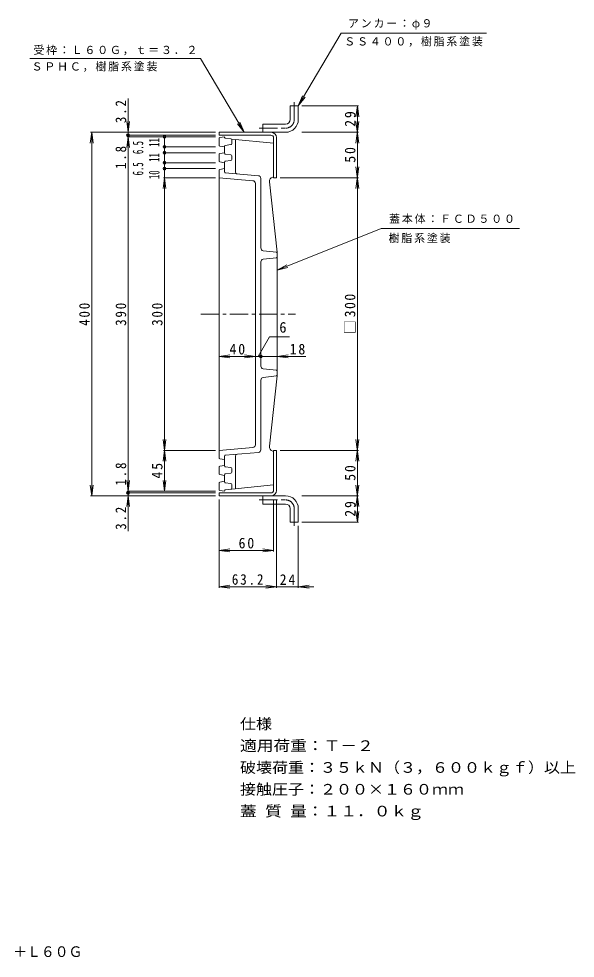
# Model space of a CAD drawing. Units: millimetres, scale not verified. Extents: x -510 to 698, y -550 to 484.
# Drawn here: x 86 to 698, y -550 to 484 of the extents above; entities that cross this region are included whole.
import ezdxf
from ezdxf.enums import TextEntityAlignment as Align

# ---------------------------------------------------------------- set-up
doc = ezdxf.new("R2010")
doc.units = ezdxf.units.MM
doc.header["$LTSCALE"] = 4
doc.header["$PDMODE"] = 32
doc.header["$PDSIZE"] = 3.2
doc.linetypes.add('CHAIN1', pattern=[8, 5, -1, 1, -1])
for name, color, linetype, lineweight in [('0-0_通り芯', 3, 'Continuous', 9), ('0-1_躯体', 2, 'Continuous', 9), ('0-E', 7, 'Continuous', 9), ('0-F', 7, 'Continuous', 9)]:
    doc.layers.add(name, color=color, linetype=linetype, lineweight=lineweight)
doc.layers.add('F-5_F-5ﾚｲﾔ', color=3, linetype='Continuous')
doc.styles.add('ＭＳ ゴシック', font='')
doc.styles.get('ＭＳ ゴシック').set_extended_font_data('MS Gothic')

msp = doc.modelspace()

# ---------------------------------------------------------------- linework, layer by layer
at = {"layer": '0-0_通り芯'}
for p, q in [((306.29, 352.001), (306.29, 344.695)), ((307.125, 352.987), (312.29, 353.848)), ((312.29, 353.848), (312.29, 353.231)), ((313.166, 352.238), (319.414, 351.457)), ((307.125, 343.709), (312.29, 342.848)), ((312.29, 343.465), (312.29, 335.731)), ((319.414, 345.238), (313.166, 344.457)), ((320.29, 351.348), (366.29, 346.848)), ((320.29, 350.465), (320.29, 346.231)), ((324.29, 315.128), (324.29, 350.822)), ((366.29, 346.848), (366.29, 309.847)), ((306.29, 334.501), (306.29, 327.195)), ((307.125, 335.487), (312.29, 336.348)), ((313.166, 334.738), (319.414, 333.957)), ((320.29, 332.965), (320.29, 328.731)), ((307.125, 326.209), (312.29, 325.348)), ((312.29, 325.965), (312.29, 315.262)), ((313.166, 326.957), (319.414, 327.738)), ((306.29, 317.001), (306.29, 0.695)), ((307.125, 317.987), (312.29, 318.848)), ((313.203, 314.266), (349.551, 311.085)), ((306.29, 308.848), (343.551, 305.587)), ((346.29, 302.599), (346.29, 15.097)), ((352.29, 308.097), (352.29, 231.533)), ((361.76, 304.241), (370.29, 226.848)), ((365.436, 309.619), (366.29, 309.847)), ((369.4, 226.947), (354.959, 228.551)), ((369.4, 220.749), (354.959, 219.144)), ((370.29, 90.848), (370.29, 226.848)), ((352.29, 101.533), (352.29, 216.163)), ((369.4, 96.947), (354.959, 98.551)), ((352.29, 9.599), (352.29, 86.163)), ((369.4, 90.749), (354.959, 89.144)), ((361.76, 13.454), (370.29, 90.848)), ((306.29, 8.848), (343.551, 12.108)), ((312.29, -8.269), (312.29, 2.434)), ((313.203, 3.43), (349.551, 6.61)), ((324.29, 2.567), (324.29, -33.126)), ((365.436, 8.077), (366.29, 7.848)), ((366.29, -29.152), (366.29, 7.848)), ((306.29, -16.805), (306.29, -9.499)), ((307.125, -0.291), (312.29, -1.152)), ((307.125, -8.513), (312.29, -7.652)), ((313.166, -9.262), (319.414, -10.043)), ((307.125, -17.791), (312.29, -18.652)), ((312.29, -25.769), (312.29, -18.035)), ((313.166, -17.043), (319.414, -16.262)), ((320.29, -15.269), (320.29, -11.035)), ((306.29, -34.305), (306.29, -26.999)), ((307.125, -26.013), (312.29, -25.152)), ((319.414, -27.543), (313.166, -26.762)), ((320.29, -32.769), (320.29, -28.535)), ((307.125, -35.291), (312.29, -36.152)), ((312.29, -36.152), (312.29, -35.535))]:
    msp.add_line(p, q, dxfattribs=at)
at = {"layer": '0-0_通り芯', "linetype": 'CHAIN1'}
msp.add_line((286.29, 158.848), (390.29, 158.848), dxfattribs=at)
at = {"layer": '0-0_通り芯'}
msp.add_lwpolyline([(313.166, -34.543), (320.29, -33.652), (366.29, -29.152)], dxfattribs=at)
for centre, radius, start, end in [((307.29, 352.001), 1, 99.46231, 180), ((313.29, 353.231), 1, 180, 262.87497), ((319.29, 350.465), 1, 1.40329, 82.87497), ((307.29, 344.695), 1, 179.99998, 260.53767), ((313.29, 343.465), 1, 97.12502, 180), ((319.29, 346.231), 1, 277.12502, 0), ((307.29, 334.501), 1, 99.46231, 180), ((313.29, 335.731), 1, 180, 262.87497), ((319.29, 332.965), 1, 1.40329, 82.87497), ((307.29, 327.195), 1, 179.99998, 260.53767), ((313.29, 325.965), 1, 97.12502, 180), ((319.29, 328.731), 1, 277.12502, 0), ((307.29, 317.001), 1, 99.46231, 180), ((313.29, 315.262), 1, 180, 264.99934), ((326.29, 315.128), 2, 180, 265.00041), ((349.29, 308.097), 3, 1.87984, 84.99934), ((343.29, 302.599), 3, 1.40329, 84.99934), ((366.73, 304.789), 5, 105, 186.28937), ((355.29, 231.533), 3, 180, 263.65981), ((355.29, 216.163), 3, 96.34018, 180), ((369.29, 225.953), 1, 0, 83.65981), ((369.29, 221.743), 1, 276.34018, 0), ((355.29, 101.533), 3, 180, 263.65981), ((369.29, 95.953), 1, 1.11313, 83.65981), ((355.29, 86.163), 3, 96.34018, 180), ((369.29, 91.743), 1, 276.34018, 0), ((343.29, 15.097), 3, 275.00064, 0), ((366.73, 12.907), 5, 173.71062, 254.99998), ((307.29, 0.695), 1, 180, 260.53767), ((313.29, 2.434), 1, 95.00064, 180), ((326.29, 2.567), 2, 94.99959, 180), ((349.29, 9.599), 3, 275.00064, 359.99998), ((307.29, -9.499), 1, 99.46231, 180), ((313.29, -8.269), 1, 180, 262.87497), ((319.29, -11.035), 1, 0, 82.87497), ((307.29, -16.805), 1, 180, 260.53767), ((313.29, -18.035), 1, 97.12502, 180), ((319.29, -15.269), 1, 277.12502, 0), ((307.29, -26.999), 1, 99.46231, 180), ((313.29, -25.769), 1, 180, 262.87497), ((319.29, -28.535), 1, 0, 82.87497), ((307.29, -34.305), 1, 180, 260.53767), ((313.29, -35.535), 1, 97.12502, 179.99998), ((319.29, -32.769), 1, 277.12502, 0)]:
    msp.add_arc(centre, radius, start, end, dxfattribs=at)
at = {"layer": '0-1_躯体'}
for p, q in [((384.49, 387.848), (384.49, 372.848)), ((354.49, 367.848), (379.49, 367.848)), ((354.49, 367.848), (354.49, 358.848)), ((306.29, 358.848), (306.29, 355.648)), ((306.29, 358.848), (379.49, 358.848)), ((306.29, 355.648), (363.29, 355.648)), ((366.29, 352.648), (366.29, 308.848)), ((369.49, 352.848), (369.49, 308.848)), ((366.29, 308.848), (369.49, 308.848)), ((366.29, -34.952), (366.29, 8.848)), ((366.29, 8.848), (369.49, 8.848)), ((369.49, -35.152), (369.49, 8.848)), ((306.29, -37.952), (363.29, -37.952)), ((306.29, -41.152), (306.29, -37.952)), ((379.49, -41.152), (306.29, -41.152)), ((354.49, -50.152), (354.49, -41.152)), ((354.49, -50.152), (379.49, -50.152)), ((384.49, -70.152), (384.49, -55.152)), ((393.49, -55.152), (393.49, -70.152)), ((384.49, -70.152), (393.49, -70.152))]:
    msp.add_line(p, q, dxfattribs=at)
at = {"layer": '0-1_躯体', "linetype": 'CHAIN1'}
for p, q in [((388.99, 391.848), (388.99, 372.848)), ((350.49, 363.348), (379.49, 363.348)), ((350.49, -45.652), (379.49, -45.652)), ((388.99, -74.152), (388.99, -55.152))]:
    msp.add_line(p, q, dxfattribs=at)
at = {"layer": '0-1_躯体'}
msp.add_lwpolyline([(384.49, 387.848), (393.49, 387.848), (393.49, 372.848)], dxfattribs=at)
at = {"layer": '0-1_躯体', "linetype": 'CHAIN1'}
for centre, start, end in [((379.49, 372.848), 270, 359.99998), ((379.49, -55.152), 0, 89.99998)]:
    msp.add_arc(centre, 9.5, start, end, dxfattribs=at)
at = {"layer": '0-1_躯体'}
for centre, radius, start, end in [((379.49, 372.848), 14, 270, 0), ((379.49, 372.848), 5, 270, 0), ((363.29, 352.648), 3, 2.17125, 90), ((363.49, 352.848), 6, 1.08562, 90), ((363.29, -34.952), 3, 270, 0), ((363.49, -35.152), 6, 270, 0), ((379.49, -55.152), 14, 0, 90), ((379.49, -55.152), 5, 1.11313, 89.99998)]:
    msp.add_arc(centre, radius, start, end, dxfattribs=at)
at = {"layer": '0-E'}
for p, q in [((440.644, 467.73), (393.49, 387.848)), ((440.644, 467.73), (600.438, 467.73)), ((98.125, 439.84), (286.076, 439.84)), ((286.076, 439.84), (333.886, 358.848)), ((393.49, 387.848), (398.189, 398.89)), ((393.49, 387.848), (400.887, 397.297)), ((484.559, 252.805), (636.874, 252.805)), ((370.29, 207.146), (381.919, 210.106))]:
    msp.add_line(p, q, dxfattribs=at)
msp.add_lwpolyline([(484.559, 252.805), (370.29, 207.146), (380.757, 213.015)], dxfattribs=at)
at = {"layer": '0-F'}
for p, q in [((206.29, -79.928), (206.29, 396.145)), ((397.49, 387.848), (459.69, 387.848)), ((458.49, 387.848), (456.923, 375.951)), ((458.49, -70.152), (458.49, 387.848)), ((458.49, 387.848), (460.056, 375.951)), ((206.29, 358.848), (204.723, 370.745)), ((206.29, 358.848), (207.856, 370.745)), ((333.886, 358.848), (326.489, 368.297)), ((333.886, 358.848), (329.187, 369.89)), ((460.056, 370.745), (456.923, 346.95)), ((456.923, 370.745), (460.056, 346.95)), ((166.29, 358.848), (164.723, 346.951)), ((302.29, 358.848), (165.09, 358.848)), ((166.29, -41.152), (166.29, 358.848)), ((166.29, 358.848), (167.856, 346.951)), ((206.29, 353.848), (204.723, 341.951)), ((302.29, 355.648), (205.09, 355.648)), ((302.29, 353.848), (205.09, 353.848)), ((206.29, 353.848), (207.856, 341.951)), ((246.29, -36.152), (246.29, 353.848)), ((397.49, 358.848), (459.69, 358.848)), ((302.29, 342.848), (246.29, 342.848)), ((302.29, 336.348), (246.29, 336.348)), ((302.29, 325.348), (246.29, 325.348)), ((460.056, 320.745), (456.923, 296.951)), ((456.923, 320.745), (460.056, 296.951)), ((302.29, 318.848), (246.29, 318.848)), ((246.29, 308.848), (244.724, 296.951)), ((245.09, 308.848), (302.29, 308.848)), ((246.29, 308.848), (247.856, 296.951)), ((373.49, 308.848), (459.69, 308.848)), ((361.67, 133.668), (349.29, 112.224)), ((361.67, 133.668), (383.641, 133.668)), ((306.29, 112.224), (318.187, 113.791)), ((346.29, 112.224), (334.393, 113.791)), ((370.29, 112.224), (382.187, 113.791)), ((306.29, 112.224), (401.765, 112.224)), ((306.29, 112.224), (318.187, 110.658)), ((346.29, 112.224), (334.393, 110.658)), ((370.29, 112.224), (382.187, 110.658)), ((247.856, -3.05), (244.724, 20.745)), ((244.724, -3.05), (247.856, 20.745)), ((460.056, 20.745), (456.923, -3.05)), ((456.923, 20.745), (460.056, -3.05)), ((302.29, 8.848), (245.09, 8.848)), ((373.49, 8.848), (459.69, 8.848)), ((166.29, -41.152), (164.723, -29.255)), ((166.29, -41.152), (167.856, -29.255)), ((206.29, -36.152), (204.723, -24.255)), ((206.29, -36.152), (207.856, -24.255)), ((246.29, -36.152), (244.724, -24.255)), ((246.29, -36.152), (247.856, -24.255)), ((460.056, -29.255), (456.923, -53.049)), ((456.923, -29.255), (460.056, -53.049)), ((302.29, -41.152), (165.09, -41.152)), ((206.29, -41.152), (204.723, -53.049)), ((302.29, -36.152), (205.09, -36.152)), ((302.29, -37.952), (205.09, -37.952)), ((206.29, -41.152), (207.856, -53.049)), ((397.49, -41.152), (459.69, -41.152)), ((306.29, -45.152), (306.29, -142.352)), ((366.29, -45.152), (366.29, -102.352)), ((369.49, -45.152), (369.49, -142.352)), ((458.49, -70.152), (456.923, -58.255)), ((458.49, -70.152), (460.056, -58.255)), ((397.49, -70.152), (459.69, -70.152)), ((393.49, -74.152), (393.49, -142.352)), ((306.29, -101.152), (318.187, -99.586)), ((306.29, -101.152), (366.29, -101.152)), ((306.29, -101.152), (318.187, -102.718)), ((366.29, -101.152), (354.393, -99.586)), ((366.29, -101.152), (354.393, -102.718)), ((306.29, -141.152), (318.187, -139.586)), ((306.29, -141.152), (318.187, -142.718)), ((306.29, -141.152), (410.49, -141.152)), ((369.49, -141.152), (357.592, -139.586)), ((369.49, -141.152), (357.592, -142.718)), ((393.49, -141.152), (405.387, -139.586)), ((393.49, -141.152), (405.387, -142.718))]:
    msp.add_line(p, q, dxfattribs=at)
for p in [(206.29, 355.648), (246.29, 353.848), (246.29, 342.848), (246.29, 336.348), (246.29, 325.348), (246.29, 318.848), (352.29, 112.224), (206.29, -37.952)]:
    msp.add_point(p, dxfattribs=at)

# ---------------------------------------------------------------- texts
at = {"layer": '0-E', "char_height": 8.798, "attachment_point": 7, "style": 'ＭＳ ゴシック'}
for s, insert in [('\\T1.17;アンカー：φ９', (448.161, 471.872)), ('\\T1.17;受枠：Ｌ６０Ｇ，ｔ＝３．２', (102.103, 443.601)), ('\\T1.17;ＳＳ４００，樹脂系塗装', (444.071, 453.015)), ('\\T1.17;ＳＰＨＣ，樹脂系塗装', (100.125, 425.45)), ('\\T1.17;蓋本体：ＦＣＤ５００', (493.354, 258.233)), ('\\T1.17;樹脂系塗装', (492.827, 236.933))]:
    msp.add_mtext(s, dxfattribs=dict(at, insert=insert))
at = {"layer": '0-F', "color": 3, "style": 'ＭＳ ゴシック', "width": 0.6}
for s, p in [('11', (244.29, 342.887)), ('6.5', (226.472, 334.845)), ('11', (244.29, 326.354)), ('6.5', (226.472, 311.365)), ('10', (244.29, 307.348))]:
    msp.add_text(s, height=11.73, rotation=90, dxfattribs=at).set_placement(p, align=Align.BOTTOM_LEFT)
at = {"layer": '0-F', "color": 2, "style": 'ＭＳ ゴシック'}
msp.add_text('6', height=11.73, dxfattribs=at).set_placement((372.585, 134.914), align=Align.BOTTOM_LEFT)
for s, width, p in [('仕様', 1.1, (329.349, -301.427)), ('適用荷重：Ｔ－２', 1.15, (329.349, -325.427)), ('破壊荷重：３５ｋＮ（３，６００ｋｇｆ）以上', 1.1, (329.349, -349.427)), ('接触圧子：２００×１６０ｍｍ', 1.1, (329.349, -373.427)), ('蓋 質 量：１１．０ｋｇ', 1.15, (329.349, -397.427))]:
    msp.add_text(s, height=11.73, dxfattribs=dict(at, width=width)).set_placement(p, align=Align.BOTTOM_LEFT)
at = {"layer": '0-F', "color": 2, "char_height": 11.73, "attachment_point": 7, "rotation": 90, "style": 'ＭＳ ゴシック'}
for s, insert in [('\\T1.27;\\W0.9;3.2', (204.29, 368.903)), ('\\T1.27;\\W0.95;29', (456.49, 364.848)), ('\\T1.27;\\W0.9;1.8', (204.29, 318.401)), ('\\T1.27;\\W0.95;50', (456.49, 325.348)), ('\\T1.21;\\W0.95;□300', (456.49, 136.848)), ('\\T1.27;\\W0.9;400', (164.29, 145.848)), ('\\T1.27;\\W0.9;390', (204.29, 145.848)), ('\\T1.27;\\W0.9;300', (244.29, 145.848)), ('\\T1.27;\\W0.9;1.8', (204.29, -29.916)), ('\\T1.27;\\W0.95;45', (244.29, -22.152)), ('\\T1.27;\\W0.95;50', (456.49, -24.652)), ('\\T1.27;\\W0.95;29', (456.49, -64.152)), ('\\T1.27;\\W0.9;3.2', (204.29, -78.565))]:
    msp.add_mtext(s, dxfattribs=dict(at, insert=insert))
at = {"layer": '0-F', "color": 2, "char_height": 11.73, "attachment_point": 7, "style": 'ＭＳ ゴシック'}
for s, insert in [('\\T1.27;\\W0.95;40', (317.79, 114.224)), ('\\T1.27;\\W0.95;18', (383.928, 114.224)), ('\\T1.27;\\W0.95;60', (327.79, -99.152)), ('\\T1.28;\\W0.9;63.2', (320.39, -139.152)), ('\\T1.27;\\W0.95;24', (372.99, -139.152))]:
    msp.add_mtext(s, dxfattribs=dict(at, insert=insert))
at = {"layer": 'F-5_F-5ﾚｲﾔ', "style": 'ＭＳ ゴシック', "width": 0.95}
msp.add_text('カラー舗装用みぞ蓋\u3000ＧＨＷ－２－３００＋Ｌ６０Ｇ', height=11.73, dxfattribs=at).set_placement((-208.845, -552.062), align=Align.BOTTOM_LEFT)

doc.saveas('drawing.dxf')
